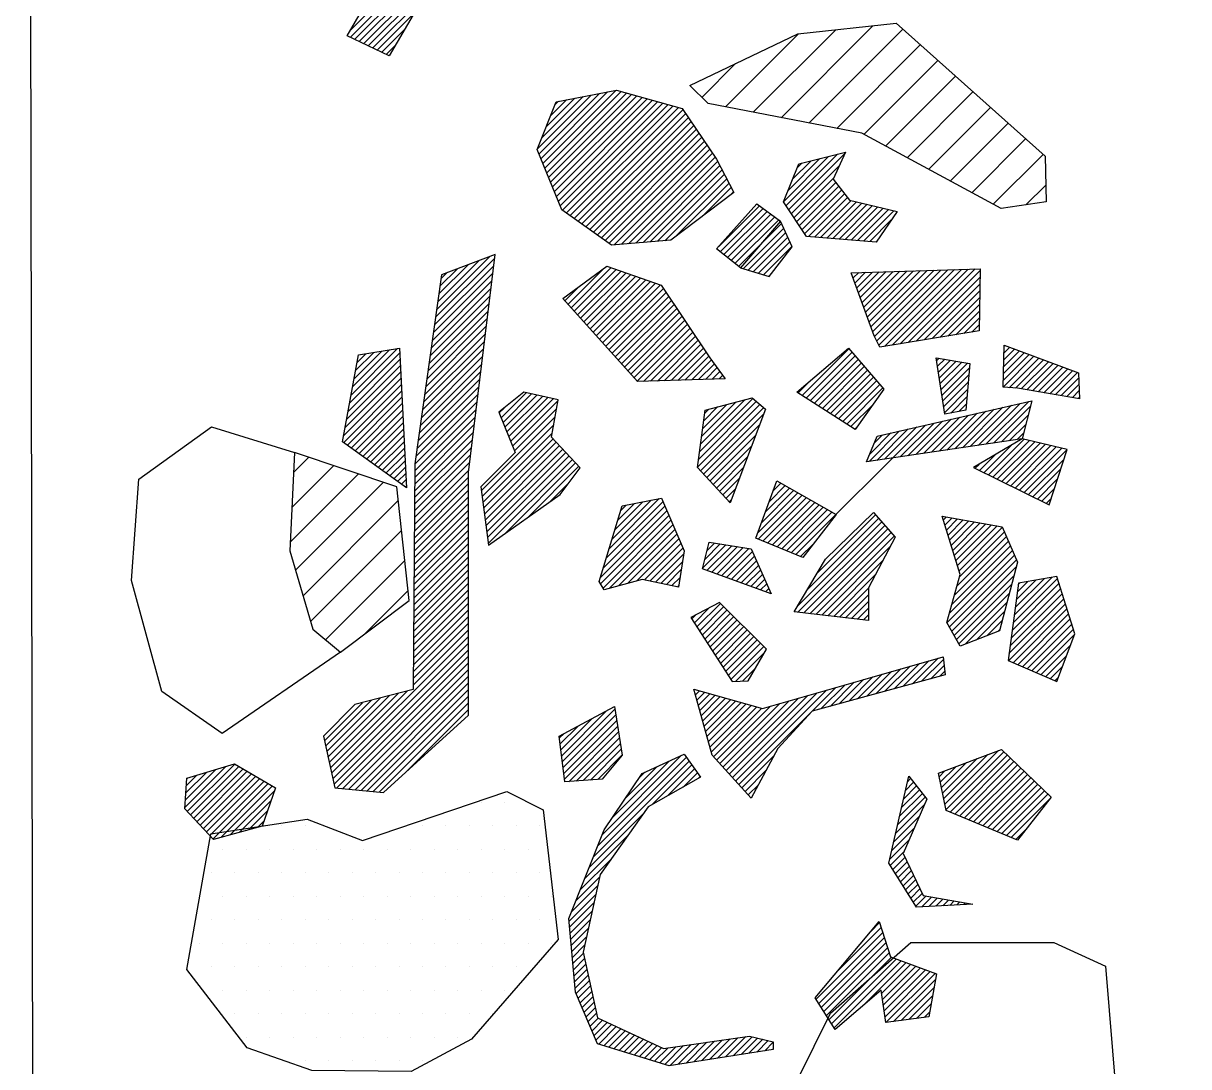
# Model space of a CAD drawing. Header units: metres. Extents: x -4.41 to -1.92, y -15.69 to -11.78.
# Drawn here: x -4.406 to -3.786, y -14.991 to -14.435 of the extents above; entities that cross this region are included whole.
import ezdxf

# ---------------------------------------------------------------- set-up
doc = ezdxf.new("R2010")
doc.units = ezdxf.units.M
doc.header["$LTSCALE"] = 25
doc.header["$MEASUREMENT"] = 0
doc.linetypes.add('STRICHPUNKTX2', pattern=[2, 1, -0.5, 0, -0.5])
doc.layers.get('0').update_dxf_attribs({"linetype": 'CONTINUOUS'})
for name, color, linetype in [('FEUER', 1, 'CONTINUOUS'), ('GRABUNGSGRENZE', 3, 'STRICHPUNKTX2'), ('KNOCHENSCHRAFF', 2, 'CONTINUOUS'), ('STEINE', 4, 'CONTINUOUS')]:
    doc.layers.add(name, color=color, linetype=linetype)

# ---------------------------------------------------------------- blocks, each defined once
blk = doc.blocks.new('*X1')
at = {"color": 0}
for p, q in [((-416.25, -1485), (-416.25, -1485)), ((-415, -1485), (-415, -1485)), ((-426.875, -1486.25), (-426.875, -1486.25)), ((-425.625, -1486.25), (-425.625, -1486.25)), ((-419.375, -1486.25), (-419.375, -1486.25)), ((-418.125, -1486.25), (-418.125, -1486.25)), ((-416.875, -1486.25), (-416.875, -1486.25)), ((-415.625, -1486.25), (-415.625, -1486.25)), ((-414.375, -1486.25), (-414.375, -1486.25)), ((-413.125, -1486.25), (-413.125, -1486.25)), ((-430, -1487.5), (-430, -1487.5)), ((-428.75, -1487.5), (-428.75, -1487.5)), ((-427.5, -1487.5), (-427.5, -1487.5)), ((-426.25, -1487.5), (-426.25, -1487.5)), ((-425, -1487.5), (-425, -1487.5)), ((-423.75, -1487.5), (-423.75, -1487.5)), ((-422.5, -1487.5), (-422.5, -1487.5)), ((-421.25, -1487.5), (-421.25, -1487.5)), ((-420, -1487.5), (-420, -1487.5)), ((-418.75, -1487.5), (-418.75, -1487.5)), ((-417.5, -1487.5), (-417.5, -1487.5)), ((-416.25, -1487.5), (-416.25, -1487.5)), ((-415, -1487.5), (-415, -1487.5)), ((-413.75, -1487.5), (-413.75, -1487.5)), ((-430.625, -1488.75), (-430.625, -1488.75)), ((-429.375, -1488.75), (-429.375, -1488.75)), ((-428.125, -1488.75), (-428.125, -1488.75)), ((-426.875, -1488.75), (-426.875, -1488.75)), ((-425.625, -1488.75), (-425.625, -1488.75)), ((-424.375, -1488.75), (-424.375, -1488.75)), ((-423.125, -1488.75), (-423.125, -1488.75)), ((-421.875, -1488.75), (-421.875, -1488.75)), ((-420.625, -1488.75), (-420.625, -1488.75)), ((-419.375, -1488.75), (-419.375, -1488.75)), ((-418.125, -1488.75), (-418.125, -1488.75)), ((-416.875, -1488.75), (-416.875, -1488.75)), ((-415.625, -1488.75), (-415.625, -1488.75)), ((-414.375, -1488.75), (-414.375, -1488.75)), ((-413.125, -1488.75), (-413.125, -1488.75)), ((-430, -1490), (-430, -1490)), ((-428.75, -1490), (-428.75, -1490)), ((-427.5, -1490), (-427.5, -1490)), ((-426.25, -1490), (-426.25, -1490)), ((-425, -1490), (-425, -1490)), ((-423.75, -1490), (-423.75, -1490)), ((-422.5, -1490), (-422.5, -1490)), ((-421.25, -1490), (-421.25, -1490)), ((-420, -1490), (-420, -1490)), ((-418.75, -1490), (-418.75, -1490)), ((-417.5, -1490), (-417.5, -1490)), ((-416.25, -1490), (-416.25, -1490)), ((-415, -1490), (-415, -1490)), ((-413.75, -1490), (-413.75, -1490)), ((-412.5, -1490), (-412.5, -1490)), ((-430.625, -1491.25), (-430.625, -1491.25)), ((-429.375, -1491.25), (-429.375, -1491.25)), ((-428.125, -1491.25), (-428.125, -1491.25)), ((-426.875, -1491.25), (-426.875, -1491.25)), ((-425.625, -1491.25), (-425.625, -1491.25)), ((-424.375, -1491.25), (-424.375, -1491.25)), ((-423.125, -1491.25), (-423.125, -1491.25)), ((-421.875, -1491.25), (-421.875, -1491.25)), ((-420.625, -1491.25), (-420.625, -1491.25)), ((-419.375, -1491.25), (-419.375, -1491.25)), ((-418.125, -1491.25), (-418.125, -1491.25)), ((-416.875, -1491.25), (-416.875, -1491.25)), ((-415.625, -1491.25), (-415.625, -1491.25)), ((-414.375, -1491.25), (-414.375, -1491.25)), ((-413.125, -1491.25), (-413.125, -1491.25)), ((-431.25, -1492.5), (-431.25, -1492.5)), ((-430, -1492.5), (-430, -1492.5)), ((-428.75, -1492.5), (-428.75, -1492.5)), ((-427.5, -1492.5), (-427.5, -1492.5)), ((-426.25, -1492.5), (-426.25, -1492.5)), ((-425, -1492.5), (-425, -1492.5)), ((-423.75, -1492.5), (-423.75, -1492.5)), ((-422.5, -1492.5), (-422.5, -1492.5)), ((-421.25, -1492.5), (-421.25, -1492.5)), ((-420, -1492.5), (-420, -1492.5)), ((-418.75, -1492.5), (-418.75, -1492.5)), ((-417.5, -1492.5), (-417.5, -1492.5)), ((-416.25, -1492.5), (-416.25, -1492.5)), ((-415, -1492.5), (-415, -1492.5)), ((-413.75, -1492.5), (-413.75, -1492.5)), ((-412.5, -1492.5), (-412.5, -1492.5)), ((-431.875, -1493.75), (-431.875, -1493.75)), ((-430.625, -1493.75), (-430.625, -1493.75)), ((-429.375, -1493.75), (-429.375, -1493.75)), ((-428.125, -1493.75), (-428.125, -1493.75)), ((-426.875, -1493.75), (-426.875, -1493.75)), ((-425.625, -1493.75), (-425.625, -1493.75)), ((-424.375, -1493.75), (-424.375, -1493.75)), ((-423.125, -1493.75), (-423.125, -1493.75)), ((-421.875, -1493.75), (-421.875, -1493.75)), ((-420.625, -1493.75), (-420.625, -1493.75)), ((-419.375, -1493.75), (-419.375, -1493.75)), ((-418.125, -1493.75), (-418.125, -1493.75)), ((-416.875, -1493.75), (-416.875, -1493.75)), ((-415.625, -1493.75), (-415.625, -1493.75)), ((-414.375, -1493.75), (-414.375, -1493.75)), ((-430, -1495), (-430, -1495)), ((-428.75, -1495), (-428.75, -1495)), ((-427.5, -1495), (-427.5, -1495)), ((-426.25, -1495), (-426.25, -1495)), ((-425, -1495), (-425, -1495)), ((-423.75, -1495), (-423.75, -1495)), ((-422.5, -1495), (-422.5, -1495)), ((-421.25, -1495), (-421.25, -1495)), ((-420, -1495), (-420, -1495)), ((-418.75, -1495), (-418.75, -1495)), ((-417.5, -1495), (-417.5, -1495)), ((-416.25, -1495), (-416.25, -1495)), ((-415, -1495), (-415, -1495)), ((-429.375, -1496.25), (-429.375, -1496.25)), ((-428.125, -1496.25), (-428.125, -1496.25)), ((-426.875, -1496.25), (-426.875, -1496.25)), ((-425.625, -1496.25), (-425.625, -1496.25)), ((-424.375, -1496.25), (-424.375, -1496.25)), ((-423.125, -1496.25), (-423.125, -1496.25)), ((-421.875, -1496.25), (-421.875, -1496.25)), ((-420.625, -1496.25), (-420.625, -1496.25)), ((-419.375, -1496.25), (-419.375, -1496.25)), ((-418.125, -1496.25), (-418.125, -1496.25)), ((-416.875, -1496.25), (-416.875, -1496.25)), ((-415.625, -1496.25), (-415.625, -1496.25)), ((-428.75, -1497.5), (-428.75, -1497.5)), ((-427.5, -1497.5), (-427.5, -1497.5)), ((-426.25, -1497.5), (-426.25, -1497.5)), ((-425, -1497.5), (-425, -1497.5)), ((-423.75, -1497.5), (-423.75, -1497.5)), ((-422.5, -1497.5), (-422.5, -1497.5)), ((-421.25, -1497.5), (-421.25, -1497.5)), ((-420, -1497.5), (-420, -1497.5)), ((-418.75, -1497.5), (-418.75, -1497.5)), ((-417.5, -1497.5), (-417.5, -1497.5)), ((-425.625, -1498.75), (-425.625, -1498.75)), ((-424.375, -1498.75), (-424.375, -1498.75)), ((-423.125, -1498.75), (-423.125, -1498.75)), ((-421.875, -1498.75), (-421.875, -1498.75)), ((-420.625, -1498.75), (-420.625, -1498.75)), ((-419.375, -1498.75), (-419.375, -1498.75))]:
    blk.add_line(p, q, dxfattribs=at)
blk = doc.blocks.new('*X3')
at = {"color": 0}
for p, q in [((-401.763, -1448.281), (-397.37, -1443.888)), ((-400.28, -1448.566), (-395.39, -1443.676)), ((-398.798, -1448.851), (-393.804, -1443.857)), ((-403.246, -1447.996), (-399.35, -1444.1)), ((-397.315, -1449.136), (-392.869, -1444.69)), ((-404.504, -1447.486), (-402.706, -1445.689)), ((-395.867, -1449.456), (-391.934, -1445.523)), ((-394.72, -1450.076), (-390.999, -1446.356)), ((-393.572, -1450.697), (-390.064, -1447.188)), ((-392.425, -1451.317), (-389.129, -1448.021)), ((-391.277, -1451.938), (-388.193, -1448.854)), ((-390.13, -1452.558), (-387.258, -1449.686)), ((-388.983, -1453.178), (-386.323, -1450.519)), ((-387.248, -1453.212), (-386.189, -1452.152)), ((-426.237, -1467.452), (-425.425, -1466.64)), ((-426.416, -1471.167), (-422.779, -1467.529)), ((-426.327, -1469.309), (-424.102, -1467.085)), ((-426.136, -1472.654), (-421.456, -1467.974)), ((-425.735, -1474.021), (-420.663, -1468.949)), ((-425.335, -1475.388), (-420.489, -1470.542)), ((-424.534, -1476.356), (-420.314, -1472.136)), ((-422.461, -1476.051), (-420.14, -1473.729))]:
    blk.add_line(p, q, dxfattribs=at)
blk = doc.blocks.new('*X9')
at = {"color": 0}
for p, q in [((-418.676, -1459.184), (-415.532, -1456.04)), ((-418.618, -1458.772), (-415.816, -1455.97)), ((-418.56, -1458.36), (-416.382, -1456.183)), ((-418.502, -1457.949), (-416.948, -1456.395)), ((-418.792, -1460.007), (-415.631, -1456.846)), ((-418.734, -1459.595), (-415.582, -1456.443)), ((-418.444, -1457.537), (-417.514, -1456.608)), ((-418.385, -1457.125), (-418.08, -1456.82)), ((-418.908, -1460.83), (-415.73, -1457.652)), ((-418.85, -1460.419), (-415.68, -1457.249)), ((-418.966, -1461.242), (-415.779, -1458.055)), ((-419.083, -1462.065), (-415.878, -1458.86)), ((-419.025, -1461.654), (-415.829, -1458.458)), ((-419.141, -1462.477), (-415.927, -1459.263)), ((-419.257, -1463.3), (-416.026, -1460.069)), ((-419.199, -1462.889), (-415.977, -1459.666)), ((-419.315, -1463.712), (-416.075, -1460.472)), ((-419.431, -1464.535), (-416.174, -1461.278)), ((-419.373, -1464.123), (-416.125, -1460.875)), ((-419.489, -1464.947), (-416.224, -1461.681)), ((-419.606, -1465.77), (-416.322, -1462.487)), ((-419.547, -1465.358), (-416.273, -1462.084)), ((-419.664, -1466.182), (-416.372, -1462.89)), ((-419.778, -1467.003), (-416.47, -1463.696)), ((-419.722, -1466.593), (-416.421, -1463.293)), ((-419.784, -1467.716), (-416.569, -1464.501)), ((-419.781, -1467.36), (-416.52, -1464.098)), ((-419.787, -1468.073), (-416.619, -1464.904)), ((-419.793, -1468.786), (-416.717, -1465.71)), ((-419.79, -1468.429), (-416.668, -1465.307)), ((-419.796, -1469.142), (-416.767, -1466.113)), ((-419.802, -1469.855), (-416.865, -1466.919)), ((-419.799, -1469.499), (-416.816, -1466.516)), ((-419.805, -1470.212), (-416.915, -1467.322)), ((-419.81, -1470.925), (-416.93, -1468.044)), ((-419.808, -1470.568), (-416.93, -1467.691)), ((-419.816, -1471.638), (-416.93, -1468.751)), ((-419.813, -1471.281), (-416.93, -1468.398)), ((-419.822, -1472.351), (-416.93, -1469.458)), ((-419.819, -1471.994), (-416.93, -1469.105)), ((-419.825, -1472.707), (-416.93, -1469.812)), ((-419.831, -1473.42), (-416.93, -1470.519)), ((-419.828, -1473.064), (-416.93, -1470.165)), ((-419.837, -1474.133), (-416.929, -1471.226)), ((-419.834, -1473.776), (-416.929, -1470.872)), ((-419.843, -1474.846), (-416.929, -1471.933)), ((-419.84, -1474.489), (-416.929, -1471.579)), ((-419.846, -1475.202), (-416.929, -1472.286)), ((-419.851, -1475.915), (-416.929, -1472.993)), ((-419.848, -1475.559), (-416.929, -1472.639)), ((-419.857, -1476.628), (-416.929, -1473.7)), ((-419.854, -1476.272), (-416.929, -1473.346)), ((-419.863, -1477.341), (-416.929, -1474.407)), ((-419.86, -1476.985), (-416.929, -1474.053)), ((-419.866, -1477.698), (-416.928, -1474.76)), ((-419.872, -1478.411), (-416.928, -1475.467)), ((-419.869, -1478.054), (-416.928, -1475.114)), ((-424.216, -1483.462), (-416.928, -1476.174)), ((-419.875, -1478.767), (-416.928, -1475.821)), ((-424.152, -1483.751), (-416.928, -1476.527)), ((-424.088, -1484.041), (-416.928, -1476.881)), ((-423.936, -1484.243), (-416.928, -1477.234)), ((-393.776, -1478.831), (-392.42, -1477.476)), ((-393.289, -1478.698), (-391.925, -1477.334)), ((-392.803, -1478.565), (-391.64, -1477.402)), ((-423.614, -1484.274), (-416.928, -1477.588)), ((-423.292, -1484.306), (-416.928, -1477.941)), ((-395.723, -1479.364), (-394.401, -1478.042)), ((-395.236, -1479.231), (-393.906, -1477.901)), ((-394.75, -1479.098), (-393.411, -1477.759)), ((-394.263, -1478.965), (-392.916, -1477.617)), ((-392.316, -1478.432), (-391.606, -1477.722)), ((-391.829, -1478.299), (-391.572, -1478.042)), ((-422.97, -1484.337), (-416.927, -1478.295)), ((-422.648, -1484.369), (-416.927, -1478.648)), ((-398.157, -1480.03), (-396.877, -1478.75)), ((-397.67, -1479.897), (-396.382, -1478.609)), ((-397.183, -1479.764), (-395.887, -1478.467)), ((-396.697, -1479.631), (-395.392, -1478.326)), ((-396.21, -1479.497), (-394.896, -1478.184)), ((-424.409, -1482.595), (-421.14, -1479.325)), ((-424.345, -1482.884), (-420.66, -1479.199)), ((-424.281, -1483.173), (-420.181, -1479.073)), ((-422.326, -1484.4), (-416.927, -1479.002)), ((-422.004, -1484.432), (-416.927, -1479.355)), ((-404.92, -1479.015), (-404.901, -1478.996)), ((-404.843, -1479.292), (-404.625, -1479.073)), ((-404.767, -1479.569), (-404.348, -1479.15)), ((-404.69, -1479.846), (-404.071, -1479.227)), ((-404.614, -1480.123), (-403.794, -1479.304)), ((-404.538, -1480.401), (-403.517, -1479.38)), ((-403.044, -1483.503), (-398.858, -1479.317)), ((-402.875, -1483.688), (-398.363, -1479.175)), ((-402.706, -1483.873), (-397.867, -1479.034)), ((-402.538, -1484.058), (-397.372, -1478.892)), ((-424.602, -1481.727), (-422.578, -1479.703)), ((-424.538, -1482.016), (-422.099, -1479.577)), ((-424.474, -1482.305), (-421.619, -1479.451)), ((-421.682, -1484.463), (-416.927, -1479.709)), ((-404.461, -1480.678), (-403.241, -1479.457)), ((-404.385, -1480.955), (-402.964, -1479.534)), ((-404.308, -1481.232), (-402.687, -1479.611)), ((-404.232, -1481.509), (-402.41, -1479.688)), ((-404.156, -1481.786), (-402.134, -1479.764)), ((-404.079, -1482.064), (-401.857, -1479.841)), ((-404.003, -1482.341), (-401.58, -1479.918)), ((-403.887, -1482.578), (-401.303, -1479.995)), ((-403.718, -1482.763), (-400.838, -1479.883)), ((-403.549, -1482.948), (-400.343, -1479.742)), ((-403.381, -1483.133), (-399.848, -1479.6)), ((-403.212, -1483.318), (-399.353, -1479.459)), ((-420.324, -1483.459), (-416.927, -1480.062)), ((-412.005, -1482.211), (-410.335, -1480.541)), ((-411.965, -1482.525), (-409.575, -1480.135)), ((-411.926, -1482.839), (-409.126, -1480.039)), ((-411.887, -1483.153), (-409.078, -1480.345)), ((-412.044, -1481.897), (-411.095, -1480.948)), ((-411.847, -1483.468), (-409.03, -1480.65)), ((-411.808, -1483.782), (-408.982, -1480.956)), ((-411.58, -1483.908), (-408.934, -1481.261)), ((-412.083, -1481.582), (-411.855, -1481.354)), ((-411.197, -1483.878), (-408.886, -1481.567)), ((-410.814, -1483.848), (-408.838, -1481.872)), ((-410.431, -1483.819), (-408.79, -1482.178)), ((-410.048, -1483.789), (-408.742, -1482.484)), ((-391.629, -1484.816), (-389.276, -1482.463)), ((-391.569, -1485.11), (-388.707, -1482.247)), ((-391.509, -1485.403), (-388.421, -1482.315)), ((-391.285, -1485.533), (-388.24, -1482.488)), ((-432.022, -1485.258), (-429.874, -1483.109)), ((-431.9, -1485.489), (-429.377, -1482.967)), ((-431.729, -1485.672), (-429.154, -1483.096)), ((-410.278, -1487.909), (-405.178, -1482.809)), ((-410.045, -1487.322), (-405.325, -1482.602)), ((-409.812, -1486.735), (-405.599, -1482.522)), ((-409.303, -1485.873), (-406.247, -1482.817)), ((-408.56, -1484.776), (-406.896, -1483.112)), ((-407.124, -1485.108), (-405.031, -1483.016)), ((-402.369, -1484.242), (-400.665, -1482.538)), ((-391.81, -1483.936), (-390.984, -1483.111)), ((-391.75, -1484.23), (-390.415, -1482.895)), ((-391.69, -1484.523), (-389.845, -1482.679)), ((-391.035, -1485.636), (-388.06, -1482.661)), ((-390.785, -1485.739), (-387.88, -1482.835)), ((-390.534, -1485.843), (-387.699, -1483.008)), ((-431.999, -1484.881), (-430.379, -1483.261)), ((-431.975, -1484.504), (-430.884, -1483.413)), ((-431.952, -1484.127), (-431.39, -1483.564)), ((-431.928, -1483.75), (-431.895, -1483.716)), ((-431.558, -1485.854), (-428.93, -1483.226)), ((-431.387, -1486.037), (-428.707, -1483.356)), ((-431.216, -1486.219), (-428.483, -1483.486)), ((-431.045, -1486.402), (-428.259, -1483.616)), ((-407.817, -1483.68), (-407.544, -1483.407)), ((-406.313, -1484.651), (-404.885, -1483.223)), ((-405.502, -1484.194), (-404.738, -1483.43)), ((-404.691, -1483.736), (-404.591, -1483.636)), ((-402.201, -1484.427), (-401.076, -1483.303)), ((-393.553, -1483.911), (-393.383, -1483.741)), ((-391.87, -1483.643), (-391.554, -1483.327)), ((-390.284, -1485.946), (-387.519, -1483.181)), ((-390.034, -1486.049), (-387.339, -1483.354)), ((-389.784, -1486.153), (-387.159, -1483.528)), ((-389.534, -1486.256), (-386.978, -1483.701)), ((-430.874, -1486.584), (-428.036, -1483.746)), ((-430.702, -1486.766), (-427.812, -1483.876)), ((-430.531, -1486.949), (-427.588, -1484.006)), ((-430.098, -1486.869), (-427.365, -1484.136)), ((-402.032, -1484.612), (-401.488, -1484.069)), ((-393.87, -1485.29), (-392.914, -1484.333)), ((-393.764, -1484.83), (-393.07, -1484.136)), ((-393.659, -1484.371), (-393.227, -1483.939)), ((-389.283, -1486.359), (-386.798, -1483.874)), ((-389.033, -1486.463), (-386.618, -1484.047)), ((-388.783, -1486.566), (-386.437, -1484.221)), ((-429.61, -1486.735), (-427.246, -1484.37)), ((-429.123, -1486.601), (-427.436, -1484.914)), ((-394.082, -1486.209), (-392.601, -1484.728)), ((-393.976, -1485.749), (-392.758, -1484.531)), ((-388.533, -1486.67), (-386.257, -1484.394)), ((-388.282, -1486.773), (-386.077, -1484.567)), ((-388.032, -1486.876), (-385.979, -1484.823)), ((-428.635, -1486.467), (-427.626, -1485.458)), ((-410.512, -1488.496), (-407.616, -1485.6)), ((-394.188, -1486.668), (-392.645, -1485.125)), ((-428.147, -1486.333), (-427.816, -1486.001)), ((-394.294, -1487.127), (-392.921, -1485.755)), ((-410.745, -1489.083), (-408.456, -1486.794)), ((-394.4, -1487.587), (-393.197, -1486.384)), ((-387.782, -1486.98), (-387.213, -1486.411)), ((-394.506, -1488.046), (-393.473, -1487.013)), ((-410.978, -1489.67), (-409.296, -1487.988)), ((-394.472, -1488.366), (-393.749, -1487.643)), ((-394.335, -1488.583), (-393.69, -1487.938)), ((-394.198, -1488.8), (-393.576, -1488.177)), ((-394.062, -1489.017), (-393.462, -1488.416)), ((-393.925, -1489.233), (-393.347, -1488.656)), ((-411.211, -1490.256), (-409.935, -1488.98)), ((-393.788, -1489.45), (-393.233, -1488.895)), ((-393.651, -1489.667), (-393.119, -1489.134)), ((-411.573, -1491.325), (-410.137, -1489.889)), ((-411.445, -1490.843), (-410.036, -1489.434)), ((-393.515, -1489.884), (-393.004, -1489.373)), ((-393.378, -1490.101), (-392.89, -1489.613)), ((-393.241, -1490.317), (-392.776, -1489.852)), ((-411.543, -1491.649), (-410.237, -1490.343)), ((-393.104, -1490.534), (-392.567, -1489.996)), ((-392.782, -1490.565), (-392.265, -1490.048)), ((-392.409, -1490.546), (-391.964, -1490.1)), ((-392.037, -1490.527), (-391.662, -1490.153)), ((-391.664, -1490.508), (-391.361, -1490.205)), ((-391.291, -1490.489), (-391.059, -1490.257)), ((-390.919, -1490.47), (-390.758, -1490.309)), ((-390.546, -1490.451), (-390.456, -1490.361)), ((-390.174, -1490.432), (-390.155, -1490.413)), ((-411.514, -1491.973), (-410.338, -1490.797)), ((-411.484, -1492.297), (-410.439, -1491.252)), ((-411.455, -1492.621), (-410.54, -1491.706)), ((-397.306, -1494.028), (-394.951, -1491.674)), ((-395.49, -1491.859), (-395.038, -1491.407)), ((-411.425, -1492.945), (-410.641, -1492.161)), ((-398.414, -1495.491), (-394.864, -1491.941)), ((-398.277, -1495.707), (-394.778, -1492.208)), ((-411.396, -1493.269), (-410.742, -1492.615)), ((-411.366, -1493.593), (-410.808, -1493.035)), ((-398.139, -1495.923), (-394.691, -1492.474)), ((-398.002, -1496.139), (-394.605, -1492.741)), ((-397.864, -1496.355), (-394.518, -1493.008)), ((-411.337, -1493.917), (-410.745, -1493.326)), ((-411.307, -1494.241), (-410.682, -1493.616)), ((-397.727, -1496.571), (-394.399, -1493.243)), ((-397.589, -1496.787), (-394.142, -1493.339)), ((-397.452, -1497.003), (-393.885, -1493.436)), ((-395.949, -1495.853), (-393.627, -1493.532)), ((-394.929, -1495.187), (-393.37, -1493.628)), ((-411.277, -1494.565), (-410.619, -1493.906)), ((-411.248, -1494.889), (-410.556, -1494.197)), ((-394.883, -1495.495), (-393.113, -1493.725)), ((-394.838, -1495.803), (-392.856, -1493.821)), ((-394.793, -1496.111), (-392.599, -1493.917)), ((-394.747, -1496.42), (-392.341, -1494.014)), ((-394.702, -1496.728), (-392.084, -1494.11)), ((-411.194, -1495.189), (-410.492, -1494.487)), ((-411.089, -1495.437), (-410.429, -1494.777)), ((-394.3, -1496.68), (-392.06, -1494.439)), ((-393.892, -1496.625), (-392.136, -1494.869)), ((-410.983, -1495.685), (-410.366, -1495.068)), ((-410.877, -1495.933), (-410.303, -1495.358)), ((-393.484, -1496.571), (-392.212, -1495.299)), ((-410.772, -1496.181), (-410.24, -1495.648)), ((-410.666, -1496.428), (-410.176, -1495.939)), ((-393.076, -1496.516), (-392.289, -1495.729)), ((-410.56, -1496.676), (-410.113, -1496.229)), ((-410.455, -1496.924), (-410.028, -1496.497)), ((-410.349, -1497.172), (-409.786, -1496.609)), ((-410.243, -1497.42), (-409.545, -1496.721)), ((-392.668, -1496.462), (-392.365, -1496.159)), ((-410.138, -1497.668), (-409.303, -1496.833)), ((-409.992, -1497.876), (-409.061, -1496.945)), ((-409.722, -1497.959), (-408.82, -1497.057)), ((-409.451, -1498.042), (-408.578, -1497.169)), ((-409.181, -1498.125), (-408.337, -1497.281)), ((-408.91, -1498.208), (-408.095, -1497.393)), ((-408.639, -1498.291), (-407.853, -1497.505)), ((-408.369, -1498.374), (-407.612, -1497.617)), ((-408.098, -1498.457), (-407.37, -1497.729)), ((-407.827, -1498.54), (-407.129, -1497.841)), ((-407.557, -1498.622), (-406.887, -1497.953)), ((-406.745, -1498.871), (-405.888, -1498.014)), ((-406.474, -1498.954), (-405.474, -1497.954)), ((-406.182, -1499.015), (-405.061, -1497.894)), ((-405.763, -1498.95), (-404.647, -1497.834)), ((-405.344, -1498.884), (-404.234, -1497.775)), ((-404.925, -1498.819), (-403.821, -1497.715)), ((-404.506, -1498.753), (-403.407, -1497.655)), ((-404.087, -1498.688), (-402.994, -1497.595)), ((-403.668, -1498.622), (-402.58, -1497.535)), ((-403.249, -1498.557), (-402.167, -1497.476)), ((-402.83, -1498.491), (-401.822, -1497.483)), ((-402.41, -1498.426), (-401.536, -1497.552)), ((-401.991, -1498.361), (-401.251, -1497.62)), ((-401.572, -1498.295), (-400.966, -1497.689)), ((-401.153, -1498.23), (-400.701, -1497.777)), ((-407.286, -1498.705), (-406.645, -1498.065)), ((-407.015, -1498.788), (-406.301, -1498.074)), ((-400.734, -1498.164), (-400.701, -1498.131))]:
    blk.add_line(p, q, dxfattribs=at)
blk = doc.blocks.new('*X10')
at = {"color": 0}
for p, q in [((-412.968, -1451.001), (-409.079, -1447.112)), ((-413.264, -1450.236), (-410.39, -1447.362)), ((-413.175, -1450.501), (-409.953, -1447.279)), ((-413.072, -1450.751), (-409.516, -1447.196)), ((-413.028, -1449.647), (-410.827, -1447.446)), ((-412.865, -1451.251), (-408.793, -1447.179)), ((-412.793, -1449.058), (-411.264, -1447.529)), ((-412.762, -1451.501), (-408.516, -1447.255)), ((-412.658, -1451.752), (-408.238, -1447.332)), ((-412.557, -1448.469), (-411.701, -1447.612)), ((-412.555, -1452.002), (-407.961, -1447.408)), ((-412.452, -1452.252), (-407.684, -1447.484)), ((-412.348, -1452.502), (-407.407, -1447.561)), ((-412.322, -1447.88), (-412.138, -1447.696)), ((-412.245, -1452.753), (-407.129, -1447.637)), ((-412.142, -1453.003), (-406.852, -1447.713)), ((-412.038, -1453.253), (-406.575, -1447.789)), ((-411.919, -1453.487), (-406.297, -1447.866)), ((-411.712, -1453.634), (-406.02, -1447.942)), ((-411.506, -1453.781), (-405.743, -1448.018)), ((-411.299, -1453.928), (-405.504, -1448.133)), ((-411.092, -1454.075), (-405.361, -1448.344)), ((-410.886, -1454.222), (-405.218, -1448.554)), ((-410.679, -1454.369), (-405.075, -1448.765)), ((-410.473, -1454.516), (-404.932, -1448.975)), ((-410.266, -1454.663), (-404.789, -1449.185)), ((-410.059, -1454.81), (-404.646, -1449.396)), ((-409.853, -1454.957), (-404.503, -1449.606)), ((-409.646, -1455.103), (-404.36, -1449.817)), ((-409.439, -1455.25), (-404.217, -1450.027)), ((-409.17, -1455.334), (-404.073, -1450.238)), ((-408.785, -1455.303), (-403.93, -1450.448)), ((-408.4, -1455.272), (-403.787, -1450.659)), ((-400.141, -1453.023), (-397.748, -1450.63)), ((-400.02, -1453.255), (-397.279, -1450.515)), ((-399.906, -1452.434), (-398.216, -1450.744)), ((-399.878, -1453.467), (-396.874, -1450.463)), ((-408.016, -1455.241), (-403.655, -1450.881)), ((-407.631, -1455.21), (-403.535, -1451.114)), ((-407.246, -1455.179), (-403.415, -1451.347)), ((-399.737, -1453.679), (-397.18, -1451.123)), ((-399.67, -1451.845), (-398.684, -1450.859)), ((-399.435, -1451.256), (-399.153, -1450.974)), ((-406.862, -1455.147), (-403.295, -1451.581)), ((-406.477, -1455.116), (-403.175, -1451.814)), ((-405.921, -1454.914), (-403.055, -1452.048)), ((-399.595, -1453.892), (-397.486, -1451.782)), ((-399.454, -1454.104), (-397.368, -1452.017)), ((-404.46, -1453.806), (-402.935, -1452.281)), ((-402.999, -1452.699), (-402.815, -1452.515)), ((-399.312, -1454.316), (-397.213, -1452.217)), ((-399.171, -1454.528), (-397.059, -1452.416)), ((-399.029, -1454.74), (-396.905, -1452.615)), ((-403.602, -1455.423), (-401.437, -1453.258)), ((-398.829, -1454.893), (-396.751, -1452.815)), ((-398.502, -1454.92), (-396.556, -1452.973)), ((-398.176, -1454.947), (-396.271, -1453.042)), ((-397.849, -1454.974), (-395.985, -1453.11)), ((-397.522, -1455), (-395.7, -1453.178)), ((-397.195, -1455.027), (-395.415, -1453.247)), ((-396.869, -1455.054), (-395.13, -1453.315)), ((-403.523, -1455.698), (-401.231, -1453.406)), ((-403.327, -1455.855), (-401.025, -1453.554)), ((-403.13, -1456.012), (-400.82, -1453.702)), ((-402.934, -1456.17), (-400.614, -1453.85)), ((-396.542, -1455.081), (-394.845, -1453.383)), ((-396.215, -1455.107), (-394.559, -1453.452)), ((-395.888, -1455.134), (-394.274, -1453.52)), ((-402.738, -1456.327), (-400.409, -1453.998)), ((-402.308, -1456.604), (-400.143, -1454.439)), ((-401.365, -1455.307), (-400.251, -1454.194)), ((-395.561, -1455.161), (-394.411, -1454.01)), ((-402.036, -1456.685), (-400.034, -1454.684)), ((-401.763, -1456.767), (-399.925, -1454.928)), ((-401.491, -1456.848), (-399.816, -1455.173)), ((-395.235, -1455.188), (-395.187, -1455.14)), ((-402.541, -1456.484), (-401.365, -1455.307)), ((-401.219, -1456.93), (-399.707, -1455.418)), ((-411.626, -1458.498), (-409.684, -1456.556)), ((-411.459, -1458.684), (-409.322, -1456.547)), ((-411.292, -1458.87), (-409.06, -1456.639)), ((-411.124, -1459.057), (-408.799, -1456.731)), ((-410.957, -1459.243), (-408.537, -1456.823)), ((-410.79, -1459.429), (-408.275, -1456.914)), ((-410.623, -1459.616), (-408.013, -1457.006)), ((-400.947, -1457.011), (-400.773, -1456.837)), ((-396.534, -1456.84), (-396.509, -1456.815)), ((-396.439, -1457.099), (-396.144, -1456.805)), ((-396.345, -1457.359), (-395.78, -1456.794)), ((-396.251, -1457.618), (-395.415, -1456.783)), ((-396.156, -1457.877), (-395.051, -1456.772)), ((-396.062, -1458.136), (-394.687, -1456.761)), ((-395.968, -1458.396), (-394.322, -1456.75)), ((-395.873, -1458.655), (-393.958, -1456.739)), ((-395.779, -1458.914), (-393.593, -1456.728)), ((-395.685, -1459.173), (-393.229, -1456.717)), ((-395.59, -1459.432), (-392.864, -1456.706)), ((-395.496, -1459.692), (-392.5, -1456.696)), ((-395.402, -1459.951), (-392.135, -1456.685)), ((-395.304, -1460.207), (-391.771, -1456.674)), ((-395.186, -1460.442), (-391.406, -1456.663)), ((-395.068, -1460.678), (-391.042, -1456.652)), ((-394.78, -1460.744), (-390.678, -1456.641)), ((-394.358, -1460.675), (-390.313, -1456.63)), ((-393.935, -1460.605), (-389.949, -1456.619)), ((-393.512, -1460.536), (-389.679, -1456.703)), ((-411.793, -1458.311), (-411.042, -1457.56)), ((-410.456, -1459.802), (-407.752, -1457.098)), ((-410.289, -1459.989), (-407.49, -1457.19)), ((-410.121, -1460.175), (-407.228, -1457.282)), ((-409.954, -1460.361), (-406.966, -1457.373)), ((-409.787, -1460.548), (-406.704, -1457.465)), ((-409.62, -1460.734), (-406.543, -1457.657)), ((-393.089, -1460.467), (-389.684, -1457.062)), ((-392.666, -1460.398), (-389.69, -1457.421)), ((-409.453, -1460.92), (-406.401, -1457.868)), ((-409.285, -1461.107), (-406.259, -1458.08)), ((-409.118, -1461.293), (-406.117, -1458.291)), ((-392.244, -1460.328), (-389.695, -1457.78)), ((-391.821, -1460.259), (-389.701, -1458.139)), ((-408.951, -1461.48), (-405.975, -1458.503)), ((-408.784, -1461.666), (-405.833, -1458.715)), ((-391.398, -1460.19), (-389.706, -1458.498)), ((-390.975, -1460.121), (-389.711, -1458.857)), ((-408.617, -1461.852), (-405.691, -1458.926)), ((-408.45, -1462.039), (-405.548, -1459.138)), ((-408.282, -1462.225), (-405.406, -1459.349)), ((-390.553, -1460.052), (-389.717, -1459.216)), ((-408.115, -1462.411), (-405.264, -1459.561)), ((-407.948, -1462.598), (-405.122, -1459.772)), ((-407.602, -1462.606), (-404.98, -1459.984)), ((-390.13, -1459.982), (-389.722, -1459.575)), ((-407.237, -1462.594), (-404.838, -1460.195)), ((-406.871, -1462.582), (-404.696, -1460.407)), ((-406.506, -1462.57), (-404.554, -1460.618)), ((-388.406, -1460.734), (-388.366, -1460.693)), ((-423.259, -1463.767), (-420.581, -1461.089)), ((-423.178, -1463.332), (-420.704, -1460.858)), ((-423.097, -1462.898), (-421.126, -1460.927)), ((-423.016, -1462.463), (-421.549, -1460.996)), ((-422.935, -1462.028), (-421.971, -1461.065)), ((-422.854, -1461.594), (-422.394, -1461.134)), ((-406.14, -1462.558), (-404.412, -1460.83)), ((-405.774, -1462.546), (-404.27, -1461.041)), ((-405.409, -1462.533), (-404.128, -1461.253)), ((-399.158, -1463.353), (-396.668, -1460.864)), ((-398.942, -1463.491), (-396.504, -1461.054)), ((-398.726, -1463.629), (-396.341, -1461.244)), ((-391.992, -1461.491), (-391.867, -1461.366)), ((-388.455, -1462.904), (-386.819, -1461.268)), ((-388.447, -1462.542), (-387.077, -1461.172)), ((-388.439, -1462.181), (-387.335, -1461.076)), ((-388.431, -1461.819), (-387.593, -1460.981)), ((-388.423, -1461.457), (-387.85, -1460.885)), ((-388.415, -1461.096), (-388.108, -1460.789)), ((-388.135, -1462.938), (-386.561, -1461.364)), ((-423.422, -1464.636), (-420.549, -1461.764)), ((-423.34, -1464.202), (-420.565, -1461.426)), ((-405.043, -1462.521), (-403.982, -1461.46)), ((-404.678, -1462.509), (-403.833, -1461.665)), ((-404.312, -1462.497), (-403.684, -1461.87)), ((-398.51, -1463.767), (-396.177, -1461.434)), ((-398.295, -1463.905), (-396.014, -1461.624)), ((-398.079, -1464.042), (-395.85, -1461.814)), ((-397.863, -1464.18), (-395.687, -1462.004)), ((-391.946, -1461.798), (-391.565, -1461.418)), ((-391.899, -1462.105), (-391.263, -1461.47)), ((-391.852, -1462.411), (-390.962, -1461.521)), ((-391.805, -1462.718), (-390.66, -1461.573)), ((-391.758, -1463.025), (-390.358, -1461.625)), ((-391.711, -1463.332), (-390.254, -1461.875)), ((-387.804, -1462.96), (-386.304, -1461.46)), ((-387.491, -1463.001), (-386.046, -1461.555)), ((-387.189, -1463.052), (-385.788, -1461.651)), ((-386.887, -1463.103), (-385.53, -1461.747)), ((-386.584, -1463.154), (-385.273, -1461.843)), ((-386.282, -1463.205), (-385.015, -1461.938)), ((-423.584, -1465.505), (-420.516, -1462.438)), ((-423.503, -1465.071), (-420.533, -1462.101)), ((-403.947, -1462.485), (-403.536, -1462.074)), ((-403.581, -1462.473), (-403.387, -1462.279)), ((-399.373, -1463.215), (-398.71, -1462.552)), ((-397.648, -1464.318), (-395.523, -1462.194)), ((-397.432, -1464.456), (-395.359, -1462.384)), ((-397.216, -1464.594), (-395.196, -1462.574)), ((-391.664, -1463.638), (-390.285, -1462.259)), ((-391.617, -1463.945), (-390.317, -1462.644)), ((-385.979, -1463.256), (-384.757, -1462.034)), ((-385.677, -1463.308), (-384.499, -1462.13)), ((-385.374, -1463.359), (-384.429, -1462.413)), ((-423.588, -1465.864), (-420.5, -1462.776)), ((-423.382, -1466.011), (-420.484, -1463.113)), ((-415.187, -1464.534), (-413.858, -1463.205)), ((-397, -1464.732), (-395.032, -1462.764)), ((-396.785, -1464.87), (-394.869, -1462.953)), ((-391.571, -1464.252), (-390.348, -1463.029)), ((-385.072, -1463.41), (-384.416, -1462.754)), ((-384.769, -1463.461), (-384.403, -1463.095)), ((-423.176, -1466.159), (-420.468, -1463.45)), ((-422.97, -1466.306), (-420.451, -1463.787)), ((-415.085, -1464.785), (-413.569, -1463.269)), ((-414.983, -1465.037), (-413.28, -1463.333)), ((-414.882, -1465.289), (-412.99, -1463.398)), ((-414.78, -1465.54), (-412.701, -1463.462)), ((-414.678, -1465.792), (-412.412, -1463.526)), ((-414.576, -1466.044), (-412.159, -1463.627)), ((-404.721, -1467.149), (-401.41, -1463.838)), ((-404.666, -1466.741), (-401.601, -1463.675)), ((-404.612, -1466.333), (-401.791, -1463.512)), ((-404.558, -1465.925), (-402.214, -1463.582)), ((-404.504, -1465.517), (-402.696, -1463.709)), ((-404.449, -1465.109), (-403.177, -1463.837)), ((-396.569, -1465.007), (-395.386, -1463.825)), ((-391.251, -1464.285), (-390.379, -1463.414)), ((-390.818, -1464.206), (-390.411, -1463.799)), ((-390.208, -1466.071), (-388.012, -1463.875)), ((-389.793, -1466.009), (-387.554, -1463.771)), ((-389.378, -1465.948), (-387.096, -1463.666)), ((-384.467, -1463.512), (-384.391, -1463.436)), ((-422.764, -1466.454), (-420.435, -1464.125)), ((-422.558, -1466.601), (-420.419, -1464.462)), ((-416.242, -1468.417), (-412.314, -1464.489)), ((-415.289, -1464.282), (-415.036, -1464.029)), ((-414.474, -1466.295), (-412.236, -1464.058)), ((-404.575, -1467.357), (-401.22, -1464.001)), ((-404.406, -1467.541), (-401.215, -1464.35)), ((-404.395, -1464.702), (-403.659, -1463.965)), ((-404.341, -1464.294), (-404.14, -1464.093)), ((-392.696, -1466.438), (-390.763, -1464.504)), ((-392.281, -1466.376), (-390.304, -1464.399)), ((-391.866, -1466.315), (-389.846, -1464.295)), ((-391.452, -1466.254), (-389.387, -1464.19)), ((-391.037, -1466.193), (-388.929, -1464.085)), ((-390.622, -1466.132), (-388.471, -1463.98)), ((-388.963, -1465.887), (-387.005, -1463.928)), ((-388.549, -1465.826), (-387.122, -1464.4)), ((-422.352, -1466.749), (-420.403, -1464.799)), ((-416.201, -1468.73), (-412.391, -1464.919)), ((-404.236, -1467.725), (-401.43, -1464.918)), ((-399.495, -1471.822), (-392.596, -1464.924)), ((-396.353, -1465.145), (-396.269, -1465.06)), ((-394.77, -1466.743), (-393.054, -1465.028)), ((-393.94, -1466.621), (-392.138, -1464.819)), ((-393.525, -1466.56), (-391.679, -1464.714)), ((-393.111, -1466.499), (-391.221, -1464.609)), ((-388.134, -1465.765), (-387.24, -1464.871)), ((-422.146, -1466.896), (-420.386, -1465.137)), ((-421.94, -1467.044), (-420.37, -1465.474)), ((-416.16, -1469.042), (-412.468, -1465.35)), ((-416.119, -1469.355), (-412.422, -1465.658)), ((-404.067, -1467.909), (-401.644, -1465.486)), ((-395.599, -1466.866), (-393.971, -1465.238)), ((-395.557, -1466.471), (-394.43, -1465.343)), ((-395.315, -1465.874), (-394.888, -1465.448)), ((-395.184, -1466.805), (-393.513, -1465.133)), ((-389.24, -1467.578), (-387.346, -1465.683)), ((-387.719, -1465.703), (-387.358, -1465.342)), ((-421.734, -1467.191), (-420.354, -1465.811)), ((-421.528, -1467.339), (-420.337, -1466.148)), ((-416.078, -1469.667), (-412.251, -1465.84)), ((-416.037, -1469.98), (-412.08, -1466.022)), ((-415.996, -1470.292), (-411.909, -1466.205)), ((-403.898, -1468.093), (-401.858, -1466.054)), ((-389.477, -1467.461), (-388.021, -1466.005)), ((-389.003, -1467.695), (-387.059, -1465.75)), ((-388.767, -1467.812), (-386.772, -1465.817)), ((-388.53, -1467.928), (-386.486, -1465.884)), ((-388.293, -1468.045), (-386.199, -1465.951)), ((-388.056, -1468.162), (-385.913, -1466.018)), ((-387.82, -1468.279), (-385.626, -1466.085)), ((-387.583, -1468.396), (-385.34, -1466.152)), ((-387.346, -1468.512), (-385.053, -1466.219)), ((-421.322, -1467.486), (-420.321, -1466.486)), ((-421.116, -1467.634), (-420.305, -1466.823)), ((-415.955, -1470.605), (-411.738, -1466.387)), ((-415.914, -1470.917), (-411.566, -1466.57)), ((-415.873, -1471.229), (-411.395, -1466.752)), ((-414.981, -1470.691), (-411.224, -1466.935)), ((-403.728, -1468.278), (-402.072, -1466.621)), ((-389.714, -1467.344), (-388.88, -1466.511)), ((-387.109, -1468.629), (-385.216, -1466.736)), ((-420.91, -1467.781), (-420.289, -1467.16)), ((-420.704, -1467.929), (-420.272, -1467.498)), ((-413.774, -1469.838), (-411.053, -1467.117)), ((-403.559, -1468.462), (-402.286, -1467.189)), ((-389.95, -1467.228), (-389.74, -1467.017)), ((-386.873, -1468.746), (-385.388, -1467.262)), ((-420.498, -1468.076), (-420.256, -1467.835)), ((-420.292, -1468.224), (-420.24, -1468.172)), ((-412.567, -1468.984), (-411.594, -1468.011)), ((-403.39, -1468.646), (-402.5, -1467.757)), ((-400.903, -1468.988), (-400.066, -1468.151)), ((-400.699, -1468.43), (-400.292, -1468.023)), ((-386.636, -1468.863), (-385.56, -1467.787)), ((-409.436, -1471.51), (-406.767, -1468.841)), ((-403.22, -1468.83), (-402.715, -1468.325)), ((-401.516, -1470.662), (-399.388, -1468.533)), ((-401.504, -1471.003), (-399.162, -1468.661)), ((-401.312, -1470.104), (-399.614, -1468.406)), ((-401.253, -1471.105), (-398.936, -1468.788)), ((-401.108, -1469.546), (-399.84, -1468.278)), ((-386.399, -1468.98), (-385.732, -1468.313)), ((-386.162, -1469.096), (-385.904, -1468.838)), ((-409.744, -1472.526), (-406.47, -1469.251)), ((-409.59, -1472.018), (-406.577, -1469.005)), ((-409.282, -1471.003), (-407.206, -1468.927)), ((-409.128, -1470.495), (-407.645, -1469.013)), ((-408.974, -1469.988), (-408.085, -1469.099)), ((-408.82, -1469.48), (-408.524, -1469.184)), ((-403.051, -1469.014), (-402.929, -1468.892)), ((-401.002, -1471.208), (-398.71, -1468.916)), ((-400.751, -1471.31), (-398.484, -1469.043)), ((-400.499, -1471.413), (-398.258, -1469.171)), ((-400.248, -1471.515), (-398.032, -1469.299)), ((-399.997, -1471.617), (-397.806, -1469.426)), ((-409.898, -1473.033), (-406.362, -1469.497)), ((-409.889, -1473.377), (-406.255, -1469.744)), ((-409.762, -1473.604), (-406.147, -1469.99)), ((-399.746, -1471.72), (-397.58, -1469.554)), ((-399.402, -1474.557), (-394.925, -1470.081)), ((-398.872, -1473.674), (-395.091, -1469.894)), ((-398.342, -1472.791), (-395.257, -1469.706)), ((-391.645, -1469.983), (-391.483, -1469.821)), ((-391.561, -1470.253), (-391.182, -1469.874)), ((-391.477, -1470.522), (-390.881, -1469.926)), ((-391.393, -1470.792), (-390.58, -1469.979)), ((-391.309, -1471.061), (-390.279, -1470.031)), ((-391.225, -1471.331), (-389.978, -1470.084)), ((-409.43, -1473.626), (-406.04, -1470.236)), ((-408.942, -1473.491), (-405.933, -1470.482)), ((-399.383, -1474.893), (-394.759, -1470.269)), ((-399.066, -1474.929), (-394.593, -1470.456)), ((-398.749, -1474.966), (-394.427, -1470.644)), ((-391.141, -1471.6), (-389.677, -1470.136)), ((-391.057, -1471.87), (-389.376, -1470.189)), ((-390.973, -1472.139), (-389.075, -1470.241)), ((-390.889, -1472.409), (-388.774, -1470.293)), ((-390.805, -1472.678), (-388.493, -1470.366)), ((-390.774, -1473.001), (-388.386, -1470.613)), ((-408.454, -1473.357), (-405.825, -1470.728)), ((-407.967, -1473.223), (-405.718, -1470.974)), ((-407.557, -1473.167), (-405.61, -1471.22)), ((-404.462, -1472.547), (-403.216, -1471.301)), ((-404.344, -1472.075), (-403.521, -1471.253)), ((-404.226, -1471.604), (-403.826, -1471.204)), ((-399.244, -1471.925), (-398.58, -1471.261)), ((-398.432, -1475.002), (-394.261, -1470.831)), ((-391.048, -1473.982), (-388.173, -1471.107)), ((-390.911, -1473.492), (-388.279, -1470.86)), ((-407.265, -1473.228), (-405.503, -1471.466)), ((-406.973, -1473.29), (-405.463, -1471.78)), ((-404.23, -1472.669), (-402.911, -1471.349)), ((-403.971, -1472.763), (-402.606, -1471.398)), ((-403.711, -1472.856), (-402.301, -1471.446)), ((-403.451, -1472.95), (-401.996, -1471.495)), ((-403.191, -1473.044), (-401.811, -1471.663)), ((-402.931, -1473.138), (-401.701, -1471.908)), ((-398.115, -1475.039), (-394.447, -1471.371)), ((-391.445, -1475.44), (-387.852, -1471.847)), ((-391.323, -1474.964), (-387.959, -1471.6)), ((-391.186, -1474.473), (-388.066, -1471.353)), ((-406.681, -1473.351), (-405.529, -1472.2)), ((-402.672, -1473.231), (-401.592, -1472.152)), ((-402.412, -1473.325), (-401.483, -1472.396)), ((-397.798, -1475.075), (-394.843, -1472.12)), ((-391.318, -1475.666), (-387.746, -1472.094)), ((-391.191, -1475.893), (-387.751, -1472.453)), ((-406.389, -1473.413), (-405.595, -1472.619)), ((-406.096, -1473.474), (-405.661, -1473.039)), ((-402.152, -1473.419), (-401.374, -1472.641)), ((-401.892, -1473.513), (-401.265, -1472.885)), ((-401.632, -1473.606), (-401.155, -1473.129)), ((-397.481, -1475.112), (-395.238, -1472.869)), ((-391.064, -1476.119), (-387.878, -1472.933)), ((-387.926, -1475.456), (-385.569, -1473.099)), ((-387.87, -1475.047), (-385.85, -1473.027)), ((-387.815, -1474.638), (-386.279, -1473.102)), ((-387.759, -1474.229), (-386.708, -1473.177)), ((-405.804, -1473.536), (-405.728, -1473.459)), ((-401.373, -1473.7), (-401.046, -1473.373)), ((-401.113, -1473.794), (-400.937, -1473.618)), ((-397.164, -1475.148), (-395.622, -1473.607)), ((-390.937, -1476.346), (-388.004, -1473.413)), ((-388.037, -1476.274), (-385.398, -1473.636)), ((-387.981, -1475.865), (-385.484, -1473.367)), ((-387.704, -1473.82), (-387.136, -1473.252)), ((-387.649, -1473.411), (-387.565, -1473.327)), ((-404.76, -1475.674), (-403.502, -1474.415)), ((-400.853, -1473.887), (-400.828, -1473.862)), ((-396.847, -1475.185), (-395.622, -1473.96)), ((-396.53, -1475.221), (-395.622, -1474.314)), ((-390.81, -1476.572), (-388.131, -1473.893)), ((-390.48, -1476.596), (-388.257, -1474.373)), ((-388.147, -1477.092), (-385.228, -1474.173)), ((-388.092, -1476.683), (-385.313, -1473.904)), ((-405.037, -1475.243), (-404.843, -1475.049)), ((-404.899, -1475.458), (-404.085, -1474.644)), ((-404.622, -1475.889), (-403.325, -1474.592)), ((-404.484, -1476.104), (-403.148, -1474.768)), ((-404.346, -1476.32), (-402.971, -1474.945)), ((-396.213, -1475.258), (-395.622, -1474.667)), ((-395.896, -1475.294), (-395.622, -1475.021)), ((-389.9, -1476.369), (-388.384, -1474.853)), ((-388.172, -1477.47), (-385.143, -1474.441)), ((-387.925, -1477.577), (-385.058, -1474.71)), ((-387.678, -1477.683), (-384.973, -1474.978)), ((-404.207, -1476.535), (-402.794, -1475.122)), ((-404.069, -1476.75), (-402.618, -1475.299)), ((-403.931, -1476.965), (-402.441, -1475.475)), ((-403.793, -1477.181), (-402.264, -1475.652)), ((-389.319, -1476.143), (-388.51, -1475.334)), ((-387.431, -1477.79), (-384.888, -1475.247)), ((-387.184, -1477.896), (-384.803, -1475.515)), ((-403.654, -1477.396), (-402.087, -1475.829)), ((-403.516, -1477.611), (-401.91, -1476.005)), ((-403.378, -1477.827), (-401.733, -1476.182)), ((-388.739, -1475.916), (-388.637, -1475.814)), ((-386.937, -1478.003), (-384.718, -1475.783)), ((-386.69, -1478.109), (-384.652, -1476.071)), ((-403.24, -1478.042), (-401.557, -1476.359)), ((-403.101, -1478.257), (-401.38, -1476.536)), ((-402.963, -1478.473), (-401.203, -1476.712)), ((-386.443, -1478.216), (-384.868, -1476.641)), ((-402.708, -1478.571), (-401.161, -1477.024)), ((-386.196, -1478.322), (-385.085, -1477.211)), ((-402.332, -1478.549), (-401.64, -1477.857)), ((-385.949, -1478.429), (-385.301, -1477.781)), ((-385.702, -1478.535), (-385.518, -1478.351))]:
    blk.add_line(p, q, dxfattribs=at)
blk = doc.blocks.new('*X11')
at = {"color": 0}
for p, q in [((-423.243, -1443.952), (-416.327, -1437.036)), ((-423.229, -1444.292), (-416.827, -1437.889)), ((-422.99, -1444.406), (-417.327, -1438.743)), ((-422.751, -1444.52), (-417.828, -1439.597)), ((-422.511, -1444.634), (-418.328, -1440.45)), ((-422.272, -1444.748), (-418.828, -1441.304)), ((-422.032, -1444.862), (-419.328, -1442.158)), ((-421.793, -1444.977), (-419.828, -1443.011)), ((-421.554, -1445.091), (-420.328, -1443.865)), ((-421.314, -1445.205), (-420.828, -1444.719))]:
    blk.add_line(p, q, dxfattribs=at)

msp = doc.modelspace()

# ---------------------------------------------------------------- linework, layer by layer
at = {"layer": 'GRABUNGSGRENZE', "flags": 128}
msp.add_lwpolyline([(-4.39989, -15.68648), (-4.40521, -12.94565), (-4.38642, -12.83784), (-4.40527, -12.6975), (-4.40632, -12.57953), (-4.34397, -11.87523), (-4.31551, -11.80454), (-3.5731, -11.80485), (-3.52683, -11.77992), (-2.18895, -11.80753), (-2.18785, -12.11314), (-2.21681, -12.20722), (-2.16229, -12.59773), (-2.14074, -13.32438), (-1.92411, -13.35534)], dxfattribs=at)
at = {"layer": 'KNOCHENSCHRAFF'}
for points in [[(-4.23395, -14.44213), (-4.16838, -14.32922), (-4.15109, -14.34956), (-4.21157, -14.4528), (-4.23395, -14.44213)], [(-4.06153, -14.5509), (-4.09306, -14.55345), (-4.11951, -14.53464), (-4.13274, -14.50261), (-4.12258, -14.47718), (-4.09054, -14.47107), (-4.05545, -14.48073), (-4.03714, -14.50767), (-4.02798, -14.52547), (-4.06153, -14.5509)], [(-3.95221, -14.55189), (-3.98933, -14.54885), (-4.00154, -14.53054), (-3.99341, -14.5102), (-3.96849, -14.50409), (-3.9751, -14.51833), (-3.96645, -14.52952), (-3.94102, -14.53561), (-3.95221, -14.55189)], [(-4.03713, -14.55547), (-4.01577, -14.53157), (-4.00306, -14.54072), (-4.02441, -14.56564), (-4.03713, -14.55547)], [(-4.00915, -14.57021), (-3.99695, -14.55444), (-4.00306, -14.54072), (-4.02441, -14.56564), (-4.00915, -14.57021)], [(-4.19877, -14.78993), (-4.22978, -14.79808), (-4.24656, -14.81486), (-4.24045, -14.84232), (-4.21452, -14.84486), (-4.16927, -14.80366), (-4.1693, -14.6745), (-4.1551, -14.55855), (-4.18357, -14.56924), (-4.19778, -14.66993), (-4.19877, -14.78993)], [(-4.07931, -14.62616), (-4.11899, -14.58194), (-4.0956, -14.56464), (-4.06661, -14.5748), (-4.04067, -14.61344), (-4.03253, -14.62463), (-4.07931, -14.62616)], [(-3.95321, -14.60172), (-3.96542, -14.56816), (-3.89678, -14.56611), (-3.89728, -14.59916), (-3.95016, -14.60782), (-3.95321, -14.60172)], [(-3.88455, -14.62916), (-3.88405, -14.60679), (-3.84438, -14.62152), (-3.84387, -14.63525), (-3.87693, -14.62967), (-3.88455, -14.62916)], [(-4.20235, -14.68264), (-4.23643, -14.65824), (-4.2278, -14.61197), (-4.20593, -14.6084), (-4.20235, -14.68264)], [(-3.96694, -14.60834), (-3.94812, -14.6302), (-3.96337, -14.65156), (-3.99439, -14.63173), (-3.96694, -14.60834)], [(-3.91557, -14.64341), (-3.92015, -14.61341), (-3.90236, -14.61645), (-3.90438, -14.64137), (-3.91557, -14.64341)], [(-4.12048, -14.68618), (-4.10981, -14.67194), (-4.12507, -14.65567), (-4.12152, -14.63584), (-4.13982, -14.63177), (-4.15304, -14.64246), (-4.14439, -14.66381), (-4.16269, -14.68212), (-4.15862, -14.71314), (-4.12048, -14.68618)], [(-4.02997, -14.69073), (-4.04726, -14.67192), (-4.0432, -14.64141), (-4.01829, -14.63479), (-4.01117, -14.64089), (-4.02997, -14.69073)], [(-3.95167, -14.65511), (-3.8693, -14.63628), (-3.87438, -14.65662), (-3.95726, -14.66885), (-3.95167, -14.65511)], [(-3.90031, -14.67188), (-3.86013, -14.6917), (-3.85048, -14.66221), (-3.87438, -14.65662), (-3.90031, -14.67188)], [(-4.01624, -14.70954), (-4.00506, -14.67903), (-3.97352, -14.69682), (-3.99132, -14.71971), (-4.01624, -14.70954)], [(-4.09962, -14.73245), (-4.08743, -14.69227), (-4.06658, -14.6882), (-4.05437, -14.71616), (-4.05742, -14.73549), (-4.07674, -14.73142), (-4.09708, -14.73702), (-4.09962, -14.73245)], [(-3.99588, -14.74869), (-3.97911, -14.72072), (-3.95369, -14.6958), (-3.94199, -14.70901), (-3.95622, -14.73597), (-3.95622, -14.75326), (-3.99588, -14.74869)], [(-3.9074, -14.76697), (-3.91452, -14.75426), (-3.90741, -14.72884), (-3.91708, -14.69782), (-3.88504, -14.7034), (-3.8769, -14.72222), (-3.88655, -14.75883), (-3.9074, -14.76697)], [(-4.04115, -14.71158), (-4.01878, -14.71514), (-4.00809, -14.73903), (-4.04471, -14.72582), (-4.04115, -14.71158)], [(-3.85604, -14.78577), (-3.84638, -14.76035), (-3.85605, -14.72984), (-3.87639, -14.7334), (-3.88197, -14.77459), (-3.85604, -14.78577)], [(-4.01063, -14.76853), (-4.03555, -14.74362), (-4.0508, -14.75176), (-4.02893, -14.78582), (-4.02028, -14.78531), (-4.01063, -14.76853)], [(-3.91553, -14.78223), (-3.98621, -14.80157), (-4.00451, -14.82141), (-4.01874, -14.84786), (-4.0396, -14.82498), (-4.04927, -14.78989), (-4.01265, -14.80005), (-3.95926, -14.78479), (-3.91655, -14.77257), (-3.91553, -14.78223)], [(-4.1179, -14.83924), (-4.12096, -14.81483), (-4.09147, -14.79906), (-4.08739, -14.82499), (-4.09807, -14.83771), (-4.1179, -14.83924)], [(-4.00701, -14.98159), (-4.06243, -14.99025), (-4.10057, -14.97856), (-4.11228, -14.95111), (-4.11585, -14.91195), (-4.09705, -14.86466), (-4.07671, -14.83465), (-4.05434, -14.82447), (-4.04569, -14.83668), (-4.07366, -14.85245), (-4.09907, -14.88856), (-4.10821, -14.92975), (-4.10058, -14.96483), (-4.06549, -14.9811), (-4.01972, -14.97447), (-4.00701, -14.97752), (-4.00701, -14.98159)], [(-3.87686, -14.87019), (-3.915, -14.85444), (-3.91908, -14.83461), (-3.88552, -14.82189), (-3.85907, -14.8473), (-3.87686, -14.87019)], [(-4.30502, -14.8698), (-4.32028, -14.85353), (-4.31927, -14.83726), (-4.29385, -14.82962), (-4.27198, -14.84233), (-4.27909, -14.86267), (-4.30502, -14.8698)], [(-3.90075, -14.90427), (-3.93075, -14.9058), (-3.94551, -14.88241), (-3.93484, -14.83614), (-3.92518, -14.84834), (-3.93788, -14.87733), (-3.9272, -14.8997), (-3.90075, -14.90427)], [(-3.97396, -14.9709), (-3.98464, -14.95412), (-3.95058, -14.91343), (-3.94448, -14.93225), (-3.92007, -14.94139), (-3.92413, -14.96428), (-3.94701, -14.96733), (-3.94956, -14.95005), (-3.97396, -14.9709), (-3.98464, -14.95412)]]:
    msp.add_lwpolyline(points, dxfattribs=at)
at = {"layer": 'STEINE'}
for points in [[(-4.05139, -14.46852), (-3.99393, -14.44105), (-3.94156, -14.43544), (-3.86221, -14.5061), (-3.8617, -14.53051), (-3.8856, -14.53407), (-3.95985, -14.49392), (-4.04172, -14.47818), (-4.05139, -14.46852)], [(-4.30046, -14.81335), (-4.3325, -14.79099), (-4.34879, -14.73201), (-4.34474, -14.6781), (-4.3061, -14.65013), (-4.26185, -14.66384), (-4.26438, -14.71622), (-4.25217, -14.75791), (-4.23742, -14.77011), (-4.30046, -14.81335)], [(-4.23742, -14.77011), (-4.20081, -14.74264), (-4.20744, -14.68213), (-4.26185, -14.66384), (-4.26185, -14.66384)], [(-4.31924, -14.93896), (-4.30655, -14.86675), (-4.25519, -14.85911), (-4.2257, -14.87029), (-4.14892, -14.84433), (-4.12959, -14.85399), (-4.12144, -14.92314), (-4.1677, -14.97604), (-4.19973, -14.99334), (-4.25261, -14.99284), (-4.28719, -14.98065), (-4.31924, -14.93896)], [(-3.92258, -15.05835), (-3.96987, -15.05379), (-3.99987, -15.04566), (-4.00242, -15.01464), (-3.9765, -14.96226), (-3.9338, -14.92462), (-3.85752, -14.9246), (-3.83006, -14.9373), (-3.82445, -15.00595), (-3.89004, -15.04614), (-3.92258, -15.05835)]]:
    msp.add_lwpolyline(points, dxfattribs=at)

# ---------------------------------------------------------------- block references
at = {"layer": 'FEUER', "xscale": 0.01, "yscale": 0.01, "zscale": 0.01}
msp.add_blockref('*X3', (0, 0), dxfattribs=at)
at = {"layer": 'KNOCHENSCHRAFF', "xscale": 0.01, "yscale": 0.01, "zscale": 0.01}
for name in ['*X11', '*X10', '*X9']:
    msp.add_blockref(name, (0, 0), dxfattribs=at)
at = {"layer": 'STEINE', "xscale": 0.01, "yscale": 0.01, "zscale": 0.01}
msp.add_blockref('*X1', (0, 0), dxfattribs=at)

doc.saveas('drawing.dxf')
